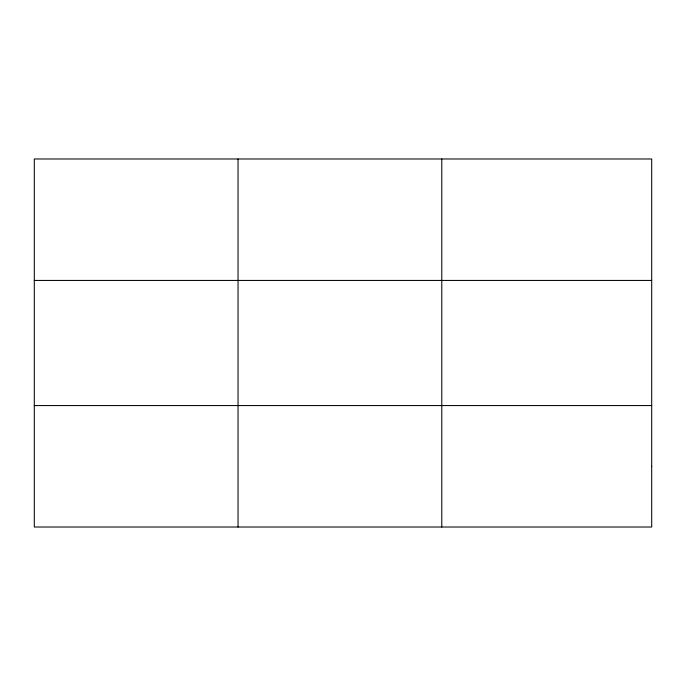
<?xml version="1.0" encoding="UTF-8"?>
<svg xmlns="http://www.w3.org/2000/svg" width="686" height="686" viewBox="0 0 686 686"><rect width="100%" height="100%" fill="white"/><g stroke="black" fill="none" stroke-linecap="round" stroke-linejoin="round"><path stroke-width="1.03" d="M238.042 527.019L238.042 158.981M441.784 527.019L441.784 158.981M34.3 280.437L651.7 280.437M34.3 405.563L651.7 405.563M651.7 466.291L651.7 527.019L34.3 527.019L34.3 158.981L651.7 158.981L651.7 466.291"/></g></svg>
